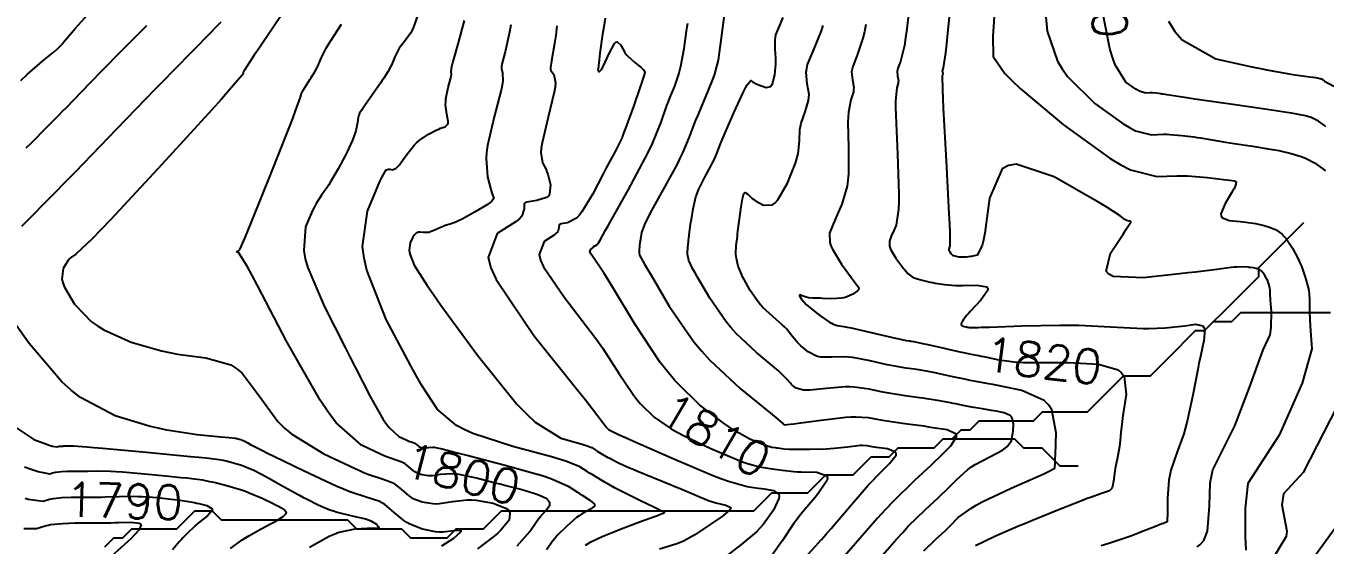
# Model space of a CAD drawing. Header units: metres. Extents: x 837475 to 838479, y 1189012 to 1191015.
# Drawn here: x 838256.2 to 838400.2, y 1190067.4 to 1190124.9 of the extents above; entities that cross this region are included whole.
import ezdxf

# ---------------------------------------------------------------- set-up
doc = ezdxf.new("R2010")
doc.units = ezdxf.units.M
doc.header["$LTSCALE"] = 0.3
for name, color, linetype in [('COTAS 10', 1, 'Continuous'), ('COTAS INT', 252, 'Continuous'), ('DRENAJE', 5, 'Continuous')]:
    doc.layers.add(name, color=color, linetype=linetype)
doc.styles.get("Standard").update_dxf_attribs({"font": 'simplex.shx'})

msp = doc.modelspace()

# ---------------------------------------------------------------- linework, layer by layer
at = {"layer": 'COTAS 10'}
for points in [[(838400.3, 1190113.762), (838400.14, 1190113.903), (838399.986, 1190114.033), (838399.478, 1190114.4), (838398.972, 1190114.663), (838398.82, 1190114.727), (838398.663, 1190114.788), (838398.053, 1190114.974), (838396.466, 1190115.259), (838395.692, 1190115.381), (838394.774, 1190115.523), (838390.254, 1190116.189), (838385.771, 1190116.84), (838384.876, 1190116.972), (838384.132, 1190117.082), (838382.696, 1190117.304), (838382.24, 1190117.382), (838382.112, 1190117.401), (838381.985, 1190117.42), (838381.522, 1190117.481), (838381.056, 1190117.518), (838380.927, 1190117.522), (838380.798, 1190117.522), (838380.332, 1190117.5), (838379.71, 1190117.663), (838379.483, 1190117.78), (838379.232, 1190117.928), (838378.129, 1190118.724), (838376.947, 1190120.625), (838376.647, 1190121.47), (838376.579, 1190121.705), (838376.359, 1190122.453), (838375.416, 1190127.155)], [(838320.382, 1190125.795), (838320.23, 1190124.861), (838320.099, 1190124.034), (838319.806, 1190121.94), (838319.68, 1190120.807), (838319.655, 1190120.585), (838319.633, 1190120.403), (838319.588, 1190120.08), (838319.599, 1190120.01), (838319.613, 1190119.988), (838319.631, 1190119.965), (838319.737, 1190119.872), (838319.982, 1190120.113), (838320.088, 1190120.3), (838320.21, 1190120.539), (838320.792, 1190121.838), (838321.415, 1190122.989), (838321.564, 1190123.134), (838321.702, 1190123.205), (838322.117, 1190122.834), (838322.568, 1190122.013), (838322.729, 1190121.799), (838322.907, 1190121.592), (838323.682, 1190120.895), (838324.383, 1190120.329), (838324.514, 1190120.205), (838324.618, 1190120.094), (838324.767, 1190119.811), (838324.74, 1190119.649), (838324.734, 1190119.614), (838324.728, 1190119.585), (838324.708, 1190119.516), (838324.517, 1190118.956), (838324.402, 1190118.617), (838324.26, 1190118.197), (838323.524, 1190116.015), (838322.657, 1190113.604), (838322.433, 1190113.04), (838322.216, 1190112.52), (838321.488, 1190111.018), (838320.691, 1190109.561), (838320.431, 1190109.07), (838320.153, 1190108.541), (838319.007, 1190106.315), (838317.811, 1190104.316), (838317.503, 1190103.931), (838317.205, 1190103.618), (838316.208, 1190103.097), (838315.496, 1190102.99), (838315.376, 1190102.939), (838315.29, 1190102.877), (838315.258, 1190102.578), (838315.12, 1190102.125), (838314.966, 1190101.967), (838314.762, 1190101.795), (838313.608, 1190101.058), (838313.052, 1190099.599), (838313.225, 1190098.973), (838313.54, 1190098.249), (838315.859, 1190094.832), (838318.766, 1190091.074), (838319.453, 1190090.136), (838320.088, 1190089.242), (838321.953, 1190086.385), (838322.571, 1190085.453), (838323.477, 1190084.081), (838323.897, 1190083.537), (838324.317, 1190083.034), (838325.825, 1190081.553), (838327.7, 1190080.282), (838328.351, 1190079.91), (838329.058, 1190079.53), (838332.089, 1190078.088), (838334.991, 1190076.863), (838335.617, 1190076.62), (838336.167, 1190076.418), (838337.512, 1190076.037), (838338.411, 1190075.913), (838338.679, 1190075.874), (838338.955, 1190075.833), (838340.024, 1190075.668), (838341.292, 1190075.527), (838341.695, 1190075.502), (838342.121, 1190075.483), (838343.843, 1190075.463), (838344.975, 1190075.069), (838345.029, 1190074.815), (838344.969, 1190074.497), (838343.816, 1190072.821), (838342.089, 1190070.797), (838341.668, 1190070.259), (838341.271, 1190069.73), (838340.047, 1190067.901), (838338.847, 1190066.22)], [(838310.615, 1190067.28), (838312.04, 1190068.875), (838312.805, 1190070.029), (838313.005, 1190070.299), (838313.198, 1190070.547), (838313.851, 1190071.265), (838314.234, 1190071.805), (838314.258, 1190071.941), (838314.245, 1190072.071), (838313.904, 1190072.494), (838313.114, 1190072.888), (838312.82, 1190073), (838312.493, 1190073.113), (838311.04, 1190073.532), (838309.271, 1190073.984), (838308.746, 1190074.118), (838308.205, 1190074.256), (838306.125, 1190074.787), (838304.184, 1190075.19), (838303.732, 1190075.248), (838303.317, 1190075.282), (838302.126, 1190075.21), (838301.232, 1190075.067), (838301.004, 1190075.057), (838300.784, 1190075.059), (838300.062, 1190075.173), (838299.441, 1190075.419), (838299.286, 1190075.505), (838299.138, 1190075.599), (838298.662, 1190076.003), (838298.197, 1190076.392), (838298.055, 1190076.477), (838297.908, 1190076.552), (838297.328, 1190076.742), (838296.344, 1190077.08), (838295.941, 1190077.249), (838295.482, 1190077.451), (838294.154, 1190078.076), (838293.355, 1190078.451), (838290.569, 1190080.946), (838289.694, 1190082.09), (838288.775, 1190083.431), (838285.084, 1190089.91), (838281.84, 1190096.155), (838281.202, 1190097.348), (838280.678, 1190098.308), (838279.725, 1190099.841), (838279.574, 1190099.864), (838279.555, 1190099.873), (838279.546, 1190099.884), (838279.595, 1190099.93), (838279.707, 1190099.996), (838279.737, 1190100.018), (838279.766, 1190100.042), (838279.87, 1190100.142), (838280.453, 1190101.482), (838280.785, 1190102.288), (838281.191, 1190103.283), (838283.271, 1190108.445), (838285.34, 1190113.654), (838285.738, 1190114.678), (838286.062, 1190115.52), (838286.599, 1190117.051), (838286.723, 1190117.463), (838286.785, 1190117.6), (838286.859, 1190117.746), (838287.229, 1190118.36), (838287.648, 1190119.002), (838287.753, 1190119.168), (838287.853, 1190119.328), (838288.178, 1190119.862), (838288.471, 1190120.41), (838288.552, 1190120.579), (838288.633, 1190120.756), (838288.924, 1190121.456), (838289.439, 1190122.478), (838289.662, 1190122.858), (838289.919, 1190123.279), (838291.137, 1190125.149)], [(838349.276, 1190125.122), (838349.128, 1190124.314), (838348.971, 1190123.591), (838348.334, 1190121.699), (838347.83, 1190120.47), (838347.757, 1190120.165), (838347.714, 1190119.876), (838347.798, 1190118.961), (838347.94, 1190118.128), (838347.933, 1190117.891), (838347.905, 1190117.651), (838347.638, 1190116.76), (838347.352, 1190115.396), (838347.313, 1190114.858), (838347.292, 1190114.25), (838347.361, 1190111.473), (838347.359, 1190108.544), (838347.294, 1190107.84), (838347.2, 1190107.182), (838346.625, 1190105.191), (838345.957, 1190103.67), (838345.804, 1190103.308), (838345.664, 1190102.971), (838345.276, 1190101.968), (838345.297, 1190100.933), (838345.416, 1190100.576), (838345.584, 1190100.188), (838346.598, 1190098.533), (838347.702, 1190097.01), (838347.926, 1190096.705), (838348.115, 1190096.451), (838348.504, 1190095.956), (838348.501, 1190095.74), (838348.443, 1190095.662), (838348.36, 1190095.576), (838347.856, 1190095.198), (838347.094, 1190094.86), (838346.848, 1190094.799), (838346.588, 1190094.753), (838345.523, 1190094.704), (838344.493, 1190094.738), (838344.254, 1190094.744), (838344.035, 1190094.748), (838343.414, 1190094.753), (838342.935, 1190094.793), (838342.807, 1190094.82), (838342.68, 1190094.854), (838342.237, 1190095.034), (838341.961, 1190095.114), (838341.938, 1190095.086), (838341.94, 1190095.035), (838342.142, 1190094.667), (838342.674, 1190094.076), (838342.883, 1190093.885), (838343.119, 1190093.681), (838344.197, 1190092.844), (838345.253, 1190092.115), (838345.476, 1190091.979), (838345.669, 1190091.872), (838346.116, 1190091.721), (838346.845, 1190091.625), (838347.216, 1190091.551), (838347.66, 1190091.457), (838349.875, 1190090.949), (838352.11, 1190090.425), (838352.566, 1190090.321), (838352.953, 1190090.235), (838353.762, 1190090.073), (838354.101, 1190090.026), (838354.191, 1190090.013), (838354.279, 1190089.999), (838354.584, 1190089.949), (838355.26, 1190089.809), (838355.583, 1190089.738), (838355.965, 1190089.653), (838357.835, 1190089.234), (838358.406, 1190089.107), (838359.717, 1190088.813), (838360.106, 1190088.728), (838360.44, 1190088.657), (838361.169, 1190088.512), (838361.8, 1190088.395), (838362.071, 1190088.341), (838362.384, 1190088.278), (838363.862, 1190087.971), (838365.687, 1190087.692), (838366.218, 1190087.645), (838366.76, 1190087.613), (838368.812, 1190087.607), (838371.068, 1190087.631), (838371.739, 1190087.617), (838372.43, 1190087.595), (838375.094, 1190087.441), (838377.265, 1190086.797), (838377.643, 1190086.466), (838377.927, 1190086.068), (838378.153, 1190084.079), (838377.822, 1190081.962), (838377.755, 1190081.483), (838377.698, 1190081.052), (838377.579, 1190079.881), (838377.486, 1190078.926), (838377.445, 1190078.63), (838377.398, 1190078.32), (838377.173, 1190077.087), (838376.945, 1190075.88), (838376.895, 1190075.587), (838376.851, 1190075.312), (838376.743, 1190074.466), (838376.632, 1190073.857), (838376.587, 1190073.732), (838376.535, 1190073.625), (838376.296, 1190073.394), (838375.974, 1190073.277), (838375.87, 1190073.243), (838375.758, 1190073.206), (838375.303, 1190073.067), (838374.301, 1190072.709), (838373.846, 1190072.535), (838373.314, 1190072.329), (838370.749, 1190071.314), (838367.784, 1190070.109), (838366.999, 1190069.782), (838366.231, 1190069.458), (838363.588, 1190068.313), (838361.448, 1190067.306)], [(838256.091, 1190072.573), (838256.41, 1190072.48), (838258.081, 1190072.242), (838258.781, 1190072.458), (838258.999, 1190072.504), (838259.228, 1190072.543), (838260.144, 1190072.636), (838261.167, 1190072.678), (838261.463, 1190072.685), (838261.764, 1190072.69), (838262.899, 1190072.695), (838264.161, 1190072.702), (838264.543, 1190072.708), (838264.939, 1190072.717), (838266.486, 1190072.766), (838268.134, 1190072.784), (838268.594, 1190072.774), (838269.055, 1190072.757), (838270.734, 1190072.641), (838272.258, 1190072.484), (838272.623, 1190072.442), (838272.962, 1190072.4), (838273.978, 1190072.253), (838274.84, 1190072.091), (838275.082, 1190072.04), (838275.326, 1190071.985), (838276.22, 1190071.765), (838276.783, 1190071.448), (838276.818, 1190071.332), (838276.801, 1190071.203), (838276.306, 1190070.639), (838275.492, 1190069.984), (838275.274, 1190069.799), (838275.059, 1190069.612), (838275.013, 1190069.57), (838274.614, 1190069.203), (838274.308, 1190068.921), (838273.573, 1190068.179), (838273.367, 1190067.96), (838273.16, 1190067.734), (838272.405, 1190066.868)], [(838399.084, 1190066.167), (838402.2, 1190070.512)]]:
    msp.add_lwpolyline(points, dxfattribs=at)
at = {"layer": 'COTAS INT'}
for points in [[(838386.03, 1190067.184), (838386.315, 1190067.42), (838386.767, 1190067.873), (838387.162, 1190068.903), (838387.379, 1190071.739), (838387.473, 1190074.29), (838387.757, 1190075.706), (838390.211, 1190080.618), (838391.816, 1190084.868), (838393.326, 1190089.024), (838394.119, 1190090.691), (838394.154, 1190090.935), (838394.217, 1190091.511), (838394.251, 1190093.285), (838394.16, 1190094.552), (838394.144, 1190094.808), (838394.134, 1190095.023), (838394.131, 1190095.462), (838394.127, 1190095.682), (838394.115, 1190095.761), (838394.099, 1190095.846), (838394.001, 1190096.218), (838393.853, 1190096.633), (838393.805, 1190096.746), (838393.754, 1190096.859), (838393.541, 1190097.259), (838393.31, 1190097.598), (838393.247, 1190097.673), (838393.183, 1190097.738), (838392.957, 1190097.904), (838392.714, 1190098.002), (838392.639, 1190098.025), (838392.562, 1190098.046), (838392.259, 1190098.108), (838391.901, 1190098.156), (838391.789, 1190098.169), (838391.672, 1190098.181), (838391.205, 1190098.224), (838390.439, 1190098.208), (838390.133, 1190098.184), (838389.788, 1190098.15), (838388.204, 1190097.955), (838385.828, 1190097.659), (838384.983, 1190097.562), (838384.056, 1190097.458), (838380.036, 1190097.026), (838376.714, 1190097.156), (838376.227, 1190097.405), (838375.929, 1190097.747), (838376.419, 1190099.755), (838377.808, 1190101.872), (838378.077, 1190102.284), (838378.296, 1190102.619), (838378.67, 1190103.2), (838378.673, 1190103.266), (838378.658, 1190103.277), (838378.636, 1190103.285), (838378.5, 1190103.289), (838378.236, 1190103.371), (838378.133, 1190103.429), (838378.017, 1190103.501), (838377.491, 1190103.887), (838376, 1190104.847), (838375.276, 1190105.281), (838374.416, 1190105.788), (838370.186, 1190108.227), (838365.973, 1190109.634), (838365.124, 1190109.491), (838364.412, 1190109.117), (838362.99, 1190105.841), (838362.465, 1190101.965), (838362.32, 1190101.213), (838362.174, 1190100.599), (838361.649, 1190099.542), (838361.142, 1190099.416), (838361.009, 1190099.389), (838360.879, 1190099.366), (838360.435, 1190099.314), (838360.055, 1190099.297), (838359.965, 1190099.296), (838359.882, 1190099.297), (838359.637, 1190099.315), (838359.444, 1190099.345), (838359.394, 1190099.355), (838359.345, 1190099.364), (838359.177, 1190099.401), (838359.037, 1190099.444), (838359.005, 1190099.458), (838358.976, 1190099.473), (838358.895, 1190099.531), (838358.82, 1190099.619), (838358.794, 1190099.652), (838358.765, 1190099.688), (838358.645, 1190099.852), (838358.542, 1190100.019), (838358.525, 1190100.058), (838358.513, 1190100.094), (838358.511, 1190100.199), (838358.55, 1190100.3), (838358.564, 1190100.334), (838358.58, 1190100.371), (838358.648, 1190100.525), (838358.629, 1190102.078), (838358.59, 1190102.997), (838358.537, 1190104.128), (838358.223, 1190109.978), (838357.908, 1190115.827), (838357.854, 1190116.957), (838357.814, 1190117.874), (838357.792, 1190119.421), (838357.839, 1190119.58), (838357.844, 1190119.623), (838357.846, 1190119.666), (838357.82, 1190119.814), (838357.805, 1190119.978), (838357.813, 1190120.029), (838357.826, 1190120.084), (838357.916, 1190120.304), (838358.16, 1190121.979), (838358.269, 1190122.952), (838358.397, 1190124.145), (838359.013, 1190130.289)], [(838354.376, 1190129.524), (838353.837, 1190124.633), (838353.699, 1190123.633), (838353.565, 1190122.785), (838353.125, 1190121.001), (838352.828, 1190120.277), (838352.785, 1190120.097), (838352.759, 1190119.927), (838352.809, 1190119.388), (838352.893, 1190118.897), (838352.889, 1190118.757), (838352.872, 1190118.616), (838352.715, 1190118.091), (838352.583, 1190116.635), (838352.584, 1190115.907), (838352.6, 1190115.038), (838352.792, 1190110.726), (838352.948, 1190106.336), (838352.942, 1190105.419), (838352.915, 1190104.63), (838352.637, 1190102.858), (838352.268, 1190102.021), (838352.184, 1190101.821), (838352.107, 1190101.636), (838351.893, 1190101.084), (838351.905, 1190100.514), (838351.971, 1190100.317), (838352.063, 1190100.104), (838352.621, 1190099.193), (838353.277, 1190098.304), (838353.431, 1190098.105), (838353.573, 1190097.925), (838353.986, 1190097.448), (838354.424, 1190097.128), (838354.582, 1190097.049), (838354.757, 1190096.975), (838355.52, 1190096.738), (838356.432, 1190096.538), (838356.7, 1190096.486), (838356.975, 1190096.436), (838358.024, 1190096.269), (838359.238, 1190096.166), (838359.617, 1190096.156), (838360.015, 1190096.154), (838361.605, 1190096.215), (838362.711, 1190096.024), (838362.804, 1190095.863), (838362.804, 1190095.656), (838362.033, 1190094.52), (838360.903, 1190093.32), (838360.676, 1190093.072), (838360.488, 1190092.862), (838360.12, 1190092.408), (838360.005, 1190092.206), (838359.975, 1190092.154), (838359.947, 1190092.103), (838359.852, 1190091.935), (838359.849, 1190091.801), (838359.848, 1190091.793), (838359.877, 1190091.76), (838359.918, 1190091.728), (838360.174, 1190091.636), (838360.451, 1190091.574), (838360.505, 1190091.561), (838360.551, 1190091.551), (838360.635, 1190091.534), (838360.673, 1190091.526), (838360.69, 1190091.523), (838360.709, 1190091.519), (838360.799, 1190091.501), (838361.749, 1190091.516), (838362.089, 1190091.527), (838362.309, 1190091.533), (838362.999, 1190091.557), (838366.567, 1190091.689), (838370.758, 1190091.777), (838371.842, 1190091.772), (838372.891, 1190091.755), (838376.403, 1190091.588), (838379.344, 1190091.418), (838380.033, 1190091.399), (838380.668, 1190091.392), (838382.512, 1190091.468), (838383.929, 1190091.623), (838384.295, 1190091.666), (838384.65, 1190091.708), (838385.835, 1190091.861), (838386.655, 1190091.674), (838386.779, 1190091.502), (838386.858, 1190091.279), (838386.772, 1190090.038), (838386.353, 1190088.153), (838386.224, 1190087.523), (838386.088, 1190086.846), (838385.546, 1190084.011), (838384.92, 1190081.116), (838384.73, 1190080.401), (838384.534, 1190079.724), (838383.766, 1190077.593), (838383.112, 1190075.679), (838382.987, 1190075.138), (838382.887, 1190074.593), (838382.729, 1190072.586), (838382.723, 1190070.943), (838382.719, 1190070.627), (838382.714, 1190070.372), (838382.687, 1190069.953), (838382.441, 1190069.846), (838382.297, 1190069.788), (838382.122, 1190069.718), (838381.216, 1190069.36), (838380.147, 1190068.94), (838379.868, 1190068.831), (838379.597, 1190068.724), (838378.679, 1190068.365), (838376.996, 1190067.802), (838376.242, 1190067.567), (838375.362, 1190067.298)], [(838369.072, 1190127.979), (838369.406, 1190124.365), (838370.533, 1190121.058), (838371.058, 1190120.182), (838371.674, 1190119.322), (838374.664, 1190116.361), (838377.811, 1190114.092), (838378.526, 1190113.669), (838379.173, 1190113.335), (838380.946, 1190112.871), (838382.276, 1190112.934), (838382.643, 1190112.932), (838383.011, 1190112.922), (838384.339, 1190112.817), (838385.661, 1190112.643), (838386.024, 1190112.589), (838386.387, 1190112.533), (838387.689, 1190112.311), (838389.161, 1190112.058), (838389.631, 1190111.982), (838390.127, 1190111.904), (838392.144, 1190111.603), (838394.137, 1190111.29), (838394.619, 1190111.205), (838395.07, 1190111.121), (838396.444, 1190110.821), (838397.558, 1190110.48), (838397.845, 1190110.37), (838398.123, 1190110.253), (838399.046, 1190109.772), (838399.975, 1190109.102), (838400.256, 1190108.865)], [(838255.577, 1190118.885), (838256.281, 1190119.554), (838258.022, 1190121.098), (838258.958, 1190121.828), (838259.154, 1190121.984), (838259.323, 1190122.12), (838259.706, 1190122.446), (838260.131, 1190122.91), (838260.326, 1190123.134), (838260.555, 1190123.399), (838261.664, 1190124.699), (838263.335, 1190126.563)], [(838255.693, 1190102.727), (838259.361, 1190106.442), (838260.481, 1190107.588), (838261.647, 1190108.784), (838266.233, 1190113.525), (838270.53, 1190117.975), (838271.513, 1190118.987), (838272.406, 1190119.905), (838274.887, 1190122.424), (838276.489, 1190124.039), (838276.828, 1190124.385), (838277.122, 1190124.688), (838277.808, 1190125.418)], [(838284.751, 1190126.562), (838282.008, 1190122.488), (838281.484, 1190121.708), (838281.061, 1190121.079), (838280.384, 1190120.063), (838280.372, 1190120.033), (838280.368, 1190120.025), (838280.365, 1190120.018), (838280.352, 1190119.994), (838280.338, 1190119.971), (838280.334, 1190119.964), (838280.329, 1190119.957), (838280.311, 1190119.929), (838280.295, 1190119.903), (838280.289, 1190119.891), (838280.284, 1190119.873), (838280.261, 1190119.807), (838280.247, 1190119.771), (838280.23, 1190119.727), (838280.141, 1190119.502), (838278.705, 1190117.813), (838277.838, 1190116.845), (838276.769, 1190115.66), (838271.212, 1190109.575), (838265.563, 1190103.49), (838264.435, 1190102.305), (838263.496, 1190101.336), (838261.68, 1190099.643), (838261.11, 1190099.229), (838260.956, 1190099.067), (838260.805, 1190098.884), (838260.274, 1190098.051), (838260.155, 1190096.856), (838260.263, 1190096.445), (838260.433, 1190095.998), (838261.554, 1190094.094), (838263.444, 1190092.153), (838264.097, 1190091.684), (838264.808, 1190091.243), (838267.844, 1190089.897), (838271.181, 1190088.923), (838272.081, 1190088.718), (838272.97, 1190088.541), (838276.096, 1190088.133), (838278.863, 1190087.35), (838279.527, 1190086.936), (838280.146, 1190086.437), (838282.012, 1190083.922), (838284.074, 1190081.066), (838284.816, 1190080.351), (838285.633, 1190079.67), (838289.202, 1190077.483), (838292.659, 1190075.858), (838293.405, 1190075.53), (838293.459, 1190075.508), (838294.059, 1190075.256), (838295.53, 1190074.751), (838295.658, 1190074.706), (838296.6, 1190074.398), (838296.839, 1190074.275), (838297.07, 1190074.137), (838297.826, 1190073.504), (838298.598, 1190072.849), (838298.839, 1190072.696), (838299.092, 1190072.556), (838300.1, 1190072.156), (838301.274, 1190071.971), (838301.631, 1190071.967), (838302.002, 1190071.984), (838303.455, 1190072.216), (838304.457, 1190072.336), (838305.086, 1190072.41), (838305.568, 1190072.404), (838306.064, 1190072.371), (838307.966, 1190072.035), (838309.447, 1190071.435), (838309.677, 1190071.236), (838309.829, 1190071.023), (838309.814, 1190070.886), (838309.73, 1190070.134), (838308.824, 1190069.049), (838308.468, 1190068.711), (838308.066, 1190068.358), (838306.233, 1190066.951)], [(838299.626, 1190126.171), (838299.126, 1190124.8), (838298.977, 1190124.482), (838298.825, 1190124.19), (838298.239, 1190123.355), (838297.686, 1190122.669), (838297.555, 1190122.471), (838297.433, 1190122.27), (838297.071, 1190121.514), (838296.769, 1190120.785), (838296.685, 1190120.602), (838296.6, 1190120.426), (838296.296, 1190119.857), (838295.848, 1190119.155), (838295.675, 1190118.896), (838295.479, 1190118.609), (838294.593, 1190117.339), (838293.747, 1190116.14), (838293.577, 1190115.898), (838293.435, 1190115.696), (838293.153, 1190115.289), (838293.056, 1190115.034), (838293.029, 1190114.927), (838293.004, 1190114.804), (838292.914, 1190114.228), (838292.778, 1190113.519), (838292.724, 1190113.312), (838292.662, 1190113.101), (838292.377, 1190112.298), (838291.929, 1190111.303), (838291.765, 1190110.97), (838291.584, 1190110.612), (838290.784, 1190109.111), (838289.943, 1190107.647), (838289.736, 1190107.313), (838289.541, 1190107.009), (838288.929, 1190106.168), (838288.329, 1190105.243), (838288.141, 1190104.886), (838287.945, 1190104.485), (838287.156, 1190102.675), (838286.96, 1190100.037), (838287.137, 1190099.115), (838287.414, 1190098.11), (838289.25, 1190093.785), (838291.55, 1190089.291), (838292.12, 1190088.178), (838292.661, 1190087.123), (838294.371, 1190083.785), (838295.778, 1190081.312), (838296.127, 1190080.801), (838296.421, 1190080.414), (838296.458, 1190080.365), (838297.508, 1190079.419), (838298.306, 1190079.044), (838298.478, 1190078.969), (838298.629, 1190078.905), (838298.998, 1190078.778), (838299.215, 1190078.707), (838299.271, 1190078.679), (838299.324, 1190078.647), (838299.498, 1190078.501), (838299.677, 1190078.35), (838299.732, 1190078.315), (838299.79, 1190078.282), (838300.023, 1190078.19), (838300.294, 1190078.147), (838300.376, 1190078.146), (838300.462, 1190078.15), (838300.797, 1190078.204), (838301.244, 1190078.231), (838301.4, 1190078.218), (838301.569, 1190078.196), (838302.297, 1190078.045), (838303.844, 1190077.65), (838305.329, 1190077.27), (838309.142, 1190076.294), (838313.003, 1190075.22), (838313.059, 1190075.203), (838313.83, 1190074.954), (838314.553, 1190074.701), (838316.292, 1190073.905), (838317.303, 1190073.24), (838317.567, 1190073.071), (838317.824, 1190072.908), (838318.696, 1190072.376), (838319.196, 1190071.915), (838319.219, 1190071.797), (838319.191, 1190071.683), (838318.675, 1190071.309), (838317.771, 1190070.818), (838317.5, 1190070.632), (838317.219, 1190070.424), (838316.127, 1190069.488), (838315.08, 1190068.425), (838314.827, 1190068.137), (838314.59, 1190067.85), (838313.868, 1190066.837)], [(838318.199, 1190067.379), (838318.492, 1190067.565), (838318.802, 1190067.744), (838320.059, 1190068.345), (838321.539, 1190068.938), (838321.989, 1190069.112), (838322.457, 1190069.292), (838324.293, 1190069.98), (838325.868, 1190070.56), (838326.172, 1190070.671), (838326.419, 1190070.761), (838326.832, 1190070.91), (838326.871, 1190070.924), (838326.893, 1190070.934), (838326.935, 1190070.96), (838326.953, 1190070.99), (838326.948, 1190070.999), (838326.94, 1190071.008), (838326.878, 1190071.042), (838326.42, 1190071.258), (838326.162, 1190071.382), (838325.847, 1190071.534), (838324.237, 1190072.313), (838322.395, 1190073.233), (838321.935, 1190073.473), (838321.496, 1190073.707), (838320.088, 1190074.498), (838318.934, 1190075.192), (838318.654, 1190075.364), (838318.393, 1190075.527), (838317.593, 1190076.043), (838316.033, 1190076.671), (838315.291, 1190076.905), (838314.416, 1190077.164), (838310.137, 1190078.315), (838305.719, 1190079.746), (838304.756, 1190080.181), (838303.907, 1190080.634), (838301.778, 1190082.41), (838300.063, 1190085.091), (838299.474, 1190086.114), (838298.835, 1190087.26), (838296.117, 1190092.41), (838293.947, 1190097.869), (838293.654, 1190099.209), (838293.494, 1190100.474), (838294.029, 1190104.426), (838295.204, 1190107.237), (838295.448, 1190107.784), (838295.656, 1190108.23), (838296.114, 1190109.007), (838296.355, 1190109.08), (838296.427, 1190109.083), (838296.501, 1190109.079), (838296.787, 1190109.002), (838297.201, 1190109.163), (838297.356, 1190109.308), (838297.528, 1190109.497), (838298.296, 1190110.546), (838299.214, 1190111.726), (838299.481, 1190111.999), (838299.753, 1190112.249), (838300.785, 1190112.954), (838301.722, 1190113.416), (838301.936, 1190113.512), (838302.13, 1190113.595), (838302.662, 1190113.778), (838302.933, 1190114.047), (838302.962, 1190114.184), (838302.972, 1190114.347), (838302.838, 1190115.161), (838302.699, 1190116.216), (838302.705, 1190116.531), (838302.73, 1190116.856), (838302.98, 1190118.113), (838303.262, 1190119.192), (838303.307, 1190119.405), (838303.337, 1190119.58), (838303.326, 1190119.901), (838303.386, 1190120.435), (838303.461, 1190120.744), (838303.562, 1190121.122), (838304.134, 1190123.073), (838304.784, 1190125.536)], [(838333.578, 1190126.171), (838333.253, 1190123.648), (838333.178, 1190123.078), (838333.109, 1190122.564), (838332.914, 1190121.171), (838332.599, 1190119.909), (838332.455, 1190119.478), (838332.287, 1190119.011), (838331.475, 1190117.028), (838330.607, 1190114.993), (838330.404, 1190114.493), (838330.217, 1190114.02), (838329.675, 1190112.543), (838328.971, 1190110.876), (838328.682, 1190110.284), (838328.352, 1190109.635), (838326.818, 1190106.818), (838325.353, 1190104.146), (838325.066, 1190103.587), (838324.83, 1190103.107), (838324.405, 1190102.029), (838324.324, 1190101.514), (838324.306, 1190101.389), (838324.288, 1190101.272), (838324.239, 1190100.911), (838324.2, 1190100.607), (838324.191, 1190100.526), (838324.181, 1190100.445), (838324.149, 1190100.163), (838324.138, 1190099.899), (838324.143, 1190099.83), (838324.15, 1190099.763), (838324.203, 1190099.533), (838324.753, 1190098.534), (838325.074, 1190097.981), (838325.468, 1190097.308), (838327.498, 1190093.881), (838330.23, 1190089.917), (838331.066, 1190088.906), (838331.936, 1190087.932), (838335.368, 1190084.729), (838338.317, 1190082.337), (838338.884, 1190081.875), (838339.342, 1190081.501), (838340.092, 1190080.872), (838340.141, 1190080.812), (838340.156, 1190080.796), (838340.172, 1190080.781), (838340.238, 1190080.727), (838340.91, 1190080.774), (838341.309, 1190080.821), (838341.8, 1190080.884), (838344.342, 1190081.236), (838347.051, 1190081.555), (838347.648, 1190081.597), (838348.177, 1190081.618), (838349.537, 1190081.53), (838350.724, 1190081.295), (838351.145, 1190081.224), (838351.607, 1190081.152), (838353.607, 1190080.87), (838355.703, 1190080.584), (838356.225, 1190080.508), (838356.721, 1190080.434), (838358.299, 1190080.179), (838359.215, 1190079.748), (838359.292, 1190079.563), (838359.294, 1190079.349), (838358.665, 1190078.342), (838357.369, 1190077.035), (838356.949, 1190076.633), (838356.504, 1190076.213), (838354.676, 1190074.553), (838352.272, 1190072.185), (838351.463, 1190071.319), (838350.592, 1190070.361), (838346.929, 1190066.144)], [(838349.85, 1190064.771), (838352.694, 1190068.046), (838353.371, 1190068.789), (838353.999, 1190069.462), (838355.866, 1190071.301), (838357.341, 1190072.65), (838357.723, 1190073.013), (838358.092, 1190073.372), (838359.329, 1190074.631), (838360.602, 1190075.77), (838360.994, 1190076.054), (838361.403, 1190076.323), (838363.024, 1190077.181), (838364.448, 1190077.919), (838364.733, 1190078.113), (838364.97, 1190078.302), (838365.431, 1190078.948), (838365.559, 1190079.602), (838365.586, 1190079.797), (838365.61, 1190079.998), (838365.665, 1190080.772), (838365.526, 1190081.461), (838365.427, 1190081.608), (838365.301, 1190081.736), (838364.63, 1190082.037), (838363.75, 1190082.211), (838363.493, 1190082.258), (838363.231, 1190082.305), (838362.237, 1190082.469), (838361.276, 1190082.629), (838361.035, 1190082.672), (838360.804, 1190082.715), (838360.062, 1190082.869), (838359.256, 1190083.037), (838358.985, 1190083.09), (838358.693, 1190083.145), (838357.469, 1190083.365), (838356.058, 1190083.596), (838355.649, 1190083.659), (838355.232, 1190083.721), (838353.659, 1190083.938), (838352.055, 1190084.18), (838351.619, 1190084.257), (838351.186, 1190084.338), (838349.65, 1190084.67), (838348.005, 1190084.898), (838347.504, 1190084.915), (838346.982, 1190084.911), (838344.933, 1190084.731), (838343.09, 1190084.546), (838342.698, 1190084.54), (838342.358, 1190084.554), (838341.557, 1190084.766), (838341.128, 1190085.118), (838341.022, 1190085.22), (838340.922, 1190085.324), (838340.605, 1190085.715), (838339.908, 1190086.421), (838339.567, 1190086.724), (838339.163, 1190087.072), (838337.171, 1190088.719), (838334.91, 1190090.829), (838334.337, 1190091.47), (838333.786, 1190092.136), (838331.987, 1190094.748), (838330.626, 1190097.075), (838330.352, 1190097.562), (838330.122, 1190097.982), (838329.663, 1190098.927), (838329.54, 1190099.454), (838329.523, 1190099.609), (838329.513, 1190099.768), (838329.536, 1190100.375), (838329.611, 1190101.023), (838329.633, 1190101.208), (838329.656, 1190101.396), (838329.743, 1190102.095), (838329.858, 1190102.923), (838329.897, 1190103.193), (838329.941, 1190103.481), (838330.125, 1190104.665), (838330.453, 1190105.994), (838330.587, 1190106.373), (838330.739, 1190106.757), (838331.443, 1190108.185), (838332.145, 1190109.475), (838332.296, 1190109.772), (838332.429, 1190110.043), (838332.751, 1190110.807), (838333.164, 1190111.86), (838333.354, 1190112.314), (838333.577, 1190112.838), (838334.653, 1190115.317), (838335.726, 1190117.654), (838335.947, 1190118.089), (838336.134, 1190118.431), (838336.534, 1190118.901), (838336.738, 1190118.765), (838336.802, 1190118.727), (838336.869, 1190118.687), (838337.137, 1190118.541), (838337.482, 1190118.387), (838337.597, 1190118.343), (838337.721, 1190118.298), (838338.241, 1190118.13), (838338.736, 1190118.238), (838338.845, 1190118.368), (838338.941, 1190118.541), (838339.187, 1190119.524), (838339.294, 1190120.735), (838339.303, 1190121.052), (838339.303, 1190121.361), (838339.228, 1190122.408), (838339.22, 1190123.401), (838339.263, 1190123.675), (838339.325, 1190123.949), (838339.711, 1190124.934), (838340.138, 1190125.884)], [(838363.52, 1190126.029), (838363.436, 1190124.864), (838363.379, 1190123.86), (838363.396, 1190121.576), (838364.708, 1190119.663), (838365.468, 1190118.893), (838366.4, 1190118.02), (838371.199, 1190113.998), (838376.39, 1190110.255), (838377.569, 1190109.557), (838378.636, 1190109.007), (838381.56, 1190108.241), (838383.753, 1190108.345), (838384.36, 1190108.342), (838384.967, 1190108.326), (838387.157, 1190108.153), (838388.953, 1190107.935), (838389.311, 1190107.891), (838389.608, 1190107.854), (838390.181, 1190107.776), (838390.312, 1190107.697), (838390.332, 1190107.658), (838390.345, 1190107.613), (838390.33, 1190107.388), (838390.109, 1190106.898), (838389.992, 1190106.685), (838389.849, 1190106.438), (838389.132, 1190105.266), (838388.667, 1190104.127), (838388.685, 1190103.901), (838388.766, 1190103.714), (838389.584, 1190103.36), (838390.777, 1190103.247), (838391.093, 1190103.211), (838391.404, 1190103.174), (838392.475, 1190103.026), (838393.446, 1190102.829), (838393.693, 1190102.761), (838393.93, 1190102.687), (838394.709, 1190102.374), (838395.433, 1190101.844), (838395.635, 1190101.635), (838395.838, 1190101.397), (838396.577, 1190100.312), (838397.256, 1190099.032), (838397.42, 1190098.672), (838397.575, 1190098.31), (838398.048, 1190096.982), (838398.36, 1190095.794), (838398.412, 1190095.52), (838398.45, 1190095.27), (838398.463, 1190094.565), (838398.471, 1190093.163), (838398.506, 1190092.474), (838398.554, 1190091.654), (838398.736, 1190089.128), (838397.669, 1190085.341), (838395.12, 1190079.579), (838391.627, 1190074.195), (838391.344, 1190071.456), (838391.344, 1190068.339), (838391.438, 1190066.828)], [(838382.86, 1190125.472), (838383.552, 1190124.351), (838384.349, 1190123.394), (838388.09, 1190121.304), (838392.087, 1190120.418), (838393.044, 1190120.221), (838393.938, 1190120.045), (838396.625, 1190119.582), (838398.47, 1190119.313), (838398.832, 1190119.259), (838399.129, 1190119.214), (838399.662, 1190119.128), (838399.768, 1190119.095), (838399.795, 1190119.085), (838399.822, 1190119.074), (838399.909, 1190119.028), (838399.998, 1190118.964), (838400.024, 1190118.942), (838400.052, 1190118.917), (838400.16, 1190118.811), (838401.172, 1190118.286)], [(838269.533, 1190124.963), (838266.06, 1190121.473), (838265.243, 1190120.647), (838264.489, 1190119.881), (838262.288, 1190117.623), (838260.605, 1190115.883), (838260.177, 1190115.444), (838259.766, 1190115.023), (838258.419, 1190113.659), (838256.768, 1190112), (838256.165, 1190111.393)], [(838309.919, 1190125.07), (838309.782, 1190124.265), (838309.285, 1190122.075), (838308.941, 1190120.727), (838308.899, 1190120.452), (838308.881, 1190120.219), (838309.013, 1190119.732), (838309.042, 1190118.862), (838308.96, 1190118.387), (838308.839, 1190117.812), (838308.075, 1190114.888), (838307.343, 1190111.682), (838307.241, 1190110.928), (838307.183, 1190110.232), (838307.339, 1190108.2), (838307.715, 1190106.829), (838307.796, 1190106.549), (838307.867, 1190106.313), (838308.041, 1190105.822), (838307.791, 1190105.467), (838307.596, 1190105.317), (838307.346, 1190105.144), (838305.987, 1190104.331), (838304.513, 1190103.536), (838304.19, 1190103.375), (838303.905, 1190103.24), (838303.182, 1190102.961), (838302.656, 1190102.802), (838302.495, 1190102.742), (838302.326, 1190102.674), (838301.658, 1190102.369), (838301.006, 1190102.103), (838300.847, 1190102.059), (838300.697, 1190102.029), (838300.234, 1190102.029), (838299.866, 1190102.074), (838299.776, 1190102.072), (838299.692, 1190102.064), (838299.43, 1190101.983), (838299.189, 1190101.744), (838299.118, 1190101.637), (838299.046, 1190101.512), (838298.768, 1190100.913), (838298.657, 1190100.098), (838298.69, 1190099.837), (838298.751, 1190099.56), (838299.199, 1190098.434), (838300.657, 1190096.154), (838301.355, 1190095.151), (838302.18, 1190093.986), (838306.222, 1190088.434), (838310.605, 1190083.003), (838311.645, 1190081.915), (838312.61, 1190081.007), (838315.468, 1190079.226), (838317.434, 1190078.697), (838317.836, 1190078.578), (838318.177, 1190078.471), (838318.894, 1190078.182), (838319.261, 1190077.945), (838319.382, 1190077.87), (838319.51, 1190077.791), (838320.04, 1190077.472), (838320.687, 1190077.108), (838320.889, 1190077.001), (838321.101, 1190076.891), (838321.947, 1190076.468), (838323.08, 1190075.953), (838323.472, 1190075.784), (838323.899, 1190075.604), (838325.723, 1190074.859), (838327.69, 1190074.06), (838328.206, 1190073.845), (838328.71, 1190073.634), (838330.427, 1190072.895), (838331.934, 1190072.291), (838332.306, 1190072.165), (838332.659, 1190072.056), (838333.768, 1190071.813), (838334.306, 1190071.545), (838334.299, 1190071.421), (838334.223, 1190071.275), (838333.386, 1190070.571), (838332.138, 1190069.742), (838331.805, 1190069.518), (838331.476, 1190069.298), (838330.333, 1190068.521), (838329.056, 1190067.812), (838328.643, 1190067.634), (838328.205, 1190067.463), (838326.409, 1190066.911)], [(838315.041, 1190124.976), (838314.904, 1190123.902), (838314.779, 1190122.993), (838314.437, 1190121.078), (838314.32, 1190120.332), (838314.337, 1190120.16), (838314.376, 1190120.004), (838314.699, 1190119.563), (838314.885, 1190118.629), (838314.838, 1190118.16), (838314.748, 1190117.601), (838314.069, 1190114.824), (838313.386, 1190111.997), (838313.295, 1190111.406), (838313.245, 1190110.897), (838313.419, 1190109.755), (838313.828, 1190109.018), (838313.927, 1190108.767), (838314.02, 1190108.494), (838314.306, 1190107.338), (838314.223, 1190106.286), (838314.085, 1190106.079), (838313.895, 1190105.909), (838312.794, 1190105.6), (838311.711, 1190105.415), (838311.533, 1190105.323), (838311.409, 1190105.214), (838311.403, 1190104.674), (838311.152, 1190103.852), (838310.873, 1190103.566), (838310.503, 1190103.255), (838308.411, 1190101.918), (838307.403, 1190099.273), (838307.717, 1190098.137), (838308.288, 1190096.826), (838312.492, 1190090.63), (838317.26, 1190084.663), (838318.187, 1190083.496), (838318.943, 1190082.539), (838320.255, 1190080.833), (838320.454, 1190080.532), (838320.508, 1190080.461), (838320.563, 1190080.396), (838320.76, 1190080.203), (838321.95, 1190079.621), (838322.631, 1190079.31), (838323.464, 1190078.935), (838327.742, 1190077.038), (838332.239, 1190075.139), (838333.209, 1190074.763), (838334.061, 1190074.45), (838336.145, 1190073.859), (838336.85, 1190073.765), (838337.385, 1190073.692), (838337.675, 1190073.652), (838337.705, 1190073.647), (838338.014, 1190073.603), (838339.045, 1190073.446), (838339.635, 1190073.014), (838339.666, 1190072.796), (838339.64, 1190072.536), (838339.067, 1190071.241), (838337.934, 1190069.694), (838337.554, 1190069.275), (838337.146, 1190068.86), (838335.434, 1190067.393), (838333.795, 1190066.161)], [(838342.607, 1190066.022), (838344.359, 1190067.993), (838344.885, 1190068.595), (838345.427, 1190069.221), (838347.532, 1190071.685), (838349.555, 1190074.008), (838350.047, 1190074.544), (838350.508, 1190075.035), (838351.928, 1190076.423), (838352.634, 1190077.334), (838352.646, 1190077.524), (838352.579, 1190077.687), (838351.673, 1190078.049), (838350.461, 1190078.215), (838350.201, 1190078.254), (838349.973, 1190078.289), (838349.424, 1190078.39), (838348.888, 1190078.416), (838348.668, 1190078.404), (838348.418, 1190078.384), (838347.259, 1190078.243), (838345.792, 1190078.083), (838345.348, 1190078.05), (838344.888, 1190078.023), (838343.089, 1190077.97), (838341.458, 1190077.97), (838341.103, 1190077.977), (838340.791, 1190077.987), (838340.245, 1190078.03), (838340.011, 1190078.048), (838339.529, 1190078.123), (838339.405, 1190078.141), (838339.284, 1190078.159), (838338.879, 1190078.214), (838338.273, 1190078.386), (838338.025, 1190078.477), (838337.743, 1190078.587), (838336.436, 1190079.139), (838334.653, 1190080.126), (838334.071, 1190080.51), (838333.45, 1190080.943), (838330.89, 1190082.903), (838328.437, 1190085.313), (838328.071, 1190085.672), (838327.286, 1190086.613), (838326.501, 1190087.631), (838323.651, 1190091.937), (838321.233, 1190095.946), (838320.719, 1190096.776), (838320.273, 1190097.485), (838319.226, 1190099.034), (838318.792, 1190099.673), (838318.733, 1190099.808), (838318.701, 1190099.925), (838318.805, 1190100.198), (838319.02, 1190100.336), (838319.059, 1190100.368), (838319.087, 1190100.397), (838319.113, 1190100.482), (838319.119, 1190100.538), (838319.135, 1190100.549), (838319.158, 1190100.559), (838319.291, 1190100.579), (838319.477, 1190100.677), (838319.533, 1190100.735), (838319.591, 1190100.807), (838319.814, 1190101.181), (838320.435, 1190102.316), (838320.743, 1190102.868), (838321.11, 1190103.523), (838322.927, 1190106.748), (838324.83, 1190110.274), (838325.251, 1190111.119), (838325.626, 1190111.907), (838326.599, 1190114.279), (838327.238, 1190116.109), (838327.403, 1190116.555), (838327.562, 1190116.975), (838328.092, 1190118.272), (838328.552, 1190119.599), (838328.668, 1190120.037), (838328.779, 1190120.506), (838329.135, 1190122.455), (838329.419, 1190124.38), (838329.485, 1190124.834), (838329.544, 1190125.253)], [(838355.726, 1190066.739), (838357.055, 1190068.049), (838358.106, 1190069.01), (838358.378, 1190069.268), (838358.641, 1190069.524), (838359.522, 1190070.42), (838360.926, 1190071.452), (838361.518, 1190071.793), (838362.199, 1190072.157), (838365.395, 1190073.673), (838368.433, 1190075.03), (838369.014, 1190075.295), (838369.483, 1190075.513), (838370.235, 1190075.897), (838370.273, 1190076.543), (838370.29, 1190076.926), (838370.31, 1190077.397), (838370.409, 1190079.833), (838369.893, 1190082.384), (838369.526, 1190082.927), (838369.062, 1190083.399), (838366.575, 1190084.515), (838363.929, 1190085.063), (838363.364, 1190085.177), (838362.873, 1190085.275), (838361.703, 1190085.491), (838360.858, 1190085.643), (838360.571, 1190085.7), (838360.26, 1190085.764), (838358.948, 1190086.052), (838357.611, 1190086.345), (838357.284, 1190086.414), (838356.977, 1190086.477), (838356.026, 1190086.657), (838355.169, 1190086.798), (838354.92, 1190086.836), (838354.666, 1190086.873), (838353.71, 1190087.005), (838352.504, 1190087.207), (838352.093, 1190087.289), (838351.648, 1190087.382), (838349.762, 1190087.809), (838347.833, 1190088.178), (838347.36, 1190088.233), (838346.914, 1190088.268), (838345.525, 1190088.226), (838344.38, 1190088.209), (838344.087, 1190088.26), (838343.805, 1190088.335), (838342.877, 1190088.805), (838342.085, 1190089.456), (838341.889, 1190089.644), (838341.703, 1190089.836), (838341.118, 1190090.558), (838340.474, 1190091.341), (838340.251, 1190091.572), (838340.009, 1190091.808), (838338.973, 1190092.709), (838337.884, 1190093.726), (838337.608, 1190094.035), (838337.343, 1190094.356), (838336.475, 1190095.614), (838335.784, 1190096.842), (838335.629, 1190097.144), (838335.49, 1190097.429), (838335.122, 1190098.321), (838334.93, 1190099.146), (838334.903, 1190099.388), (838334.887, 1190099.637), (838334.924, 1190100.586), (838335.041, 1190101.601), (838335.075, 1190101.891), (838335.111, 1190102.185), (838335.248, 1190103.278), (838335.39, 1190104.341), (838335.428, 1190104.616), (838335.466, 1190104.883), (838335.602, 1190105.775), (838335.778, 1190106.361), (838335.842, 1190106.436), (838335.913, 1190106.471), (838336.221, 1190106.282), (838336.699, 1190105.827), (838336.875, 1190105.695), (838337.071, 1190105.562), (838337.94, 1190105.06), (838338.955, 1190105.123), (838339.244, 1190105.346), (838339.535, 1190105.658), (838340.614, 1190107.525), (838341.485, 1190109.733), (838341.646, 1190110.261), (838341.771, 1190110.752), (838341.93, 1190112.22), (838341.984, 1190113.461), (838342.043, 1190113.808), (838342.121, 1190114.157), (838342.561, 1190115.43), (838342.939, 1190116.686), (838342.977, 1190117.025), (838342.988, 1190117.36), (838342.787, 1190118.534), (838342.668, 1190119.825), (838342.729, 1190120.233), (838342.832, 1190120.663), (838343.543, 1190122.397), (838344.377, 1190124.397), (838344.558, 1190124.995)], [(838302.283, 1190067.293), (838303.593, 1190068.131), (838304.391, 1190068.829), (838304.435, 1190068.937), (838304.403, 1190069.008), (838303.652, 1190068.954), (838302.353, 1190068.802), (838301.976, 1190068.811), (838301.591, 1190068.842), (838300.139, 1190069.139), (838298.742, 1190069.694), (838298.393, 1190069.887), (838298.059, 1190070.098), (838296.99, 1190071.006), (838295.943, 1190071.882), (838295.624, 1190072.074), (838295.292, 1190072.243), (838293.988, 1190072.67), (838292.075, 1190073.285), (838291.359, 1190073.573), (838290.563, 1190073.911), (838287.014, 1190075.56), (838283.644, 1190077.206), (838282.961, 1190077.543), (838282.385, 1190077.829), (838281.209, 1190078.433), (838280.79, 1190078.668), (838280.693, 1190078.722), (838280.603, 1190078.77), (838280.344, 1190078.901), (838280.133, 1190078.992), (838280.072, 1190079.015), (838280.011, 1190079.036), (838279.786, 1190079.104), (838279.583, 1190079.156), (838279.537, 1190079.167), (838279.495, 1190079.177), (838279.379, 1190079.201), (838278.677, 1190079.273), (838278.266, 1190079.313), (838277.761, 1190079.361), (838275.153, 1190079.61), (838271.795, 1190080.116), (838270.818, 1190080.326), (838269.82, 1190080.568), (838266.041, 1190081.696), (838262.199, 1190083.737), (838261.16, 1190084.555), (838260.133, 1190085.481), (838256.515, 1190089.739), (838253.584, 1190093.844)], [(838401.539, 1190082.791), (838397.763, 1190075.423), (838395.592, 1190073.062), (838395.403, 1190071.834), (838395.969, 1190068.906), (838395.875, 1190068.339), (838394.081, 1190065.317)], [(838254.919, 1190080.486), (838257.022, 1190079.097), (838258.542, 1190078.54), (838258.844, 1190078.439), (838259.095, 1190078.36), (838259.572, 1190078.268), (838259.728, 1190078.316), (838259.777, 1190078.326), (838259.828, 1190078.335), (838260.032, 1190078.356), (838260.261, 1190078.365), (838260.327, 1190078.367), (838260.394, 1190078.368), (838260.647, 1190078.369), (838260.929, 1190078.37), (838261.014, 1190078.372), (838261.103, 1190078.374), (838261.448, 1190078.385), (838262.91, 1190078.285), (838263.702, 1190078.217), (838264.662, 1190078.132), (838269.528, 1190077.681), (838274.39, 1190077.215), (838275.347, 1190077.121), (838276.136, 1190077.042), (838277.579, 1190076.885), (838278.03, 1190076.792), (838278.194, 1190076.754), (838278.374, 1190076.71), (838279.164, 1190076.508), (838280.045, 1190076.243), (838280.282, 1190076.159), (838280.517, 1190076.071), (838281.342, 1190075.717), (838282.35, 1190075.205), (838282.7, 1190075.017), (838283.081, 1190074.809), (838284.714, 1190073.891), (838286.419, 1190072.936), (838286.845, 1190072.705), (838287.252, 1190072.488), (838288.556, 1190071.823), (838289.847, 1190071.293), (838290.246, 1190071.161), (838290.663, 1190071.035), (838292.318, 1190070.634), (838293.813, 1190070.27), (838294.129, 1190070.168), (838294.402, 1190070.065), (838295.036, 1190069.691), (838295.262, 1190069.39), (838295.279, 1190069.334), (838295.275, 1190069.29), (838295.096, 1190069.23), (838294.528, 1190069.224), (838294.28, 1190069.215), (838293.992, 1190069.203), (838292.622, 1190069.131), (838290.86, 1190068.765), (838290.326, 1190068.567), (838289.77, 1190068.327), (838287.594, 1190067.115)], [(838278.845, 1190067.012), (838280.143, 1190067.944), (838280.509, 1190068.183), (838280.877, 1190068.413), (838282.229, 1190069.176), (838283.437, 1190069.815), (838283.714, 1190069.967), (838283.966, 1190070.109), (838284.67, 1190070.531), (838285.012, 1190070.868), (838285.036, 1190070.956), (838285.029, 1190071.042), (838284.749, 1190071.331), (838284.087, 1190071.683), (838283.84, 1190071.807), (838283.565, 1190071.943), (838282.339, 1190072.533), (838280.901, 1190073.15), (838280.492, 1190073.304), (838280.078, 1190073.449), (838278.542, 1190073.913), (838277.165, 1190074.265), (838276.851, 1190074.341), (838276.566, 1190074.407), (838275.778, 1190074.569), (838275.156, 1190074.647), (838274.549, 1190074.721), (838273.985, 1190074.781), (838273.324, 1190074.849), (838272.015, 1190074.977), (838270.131, 1190075.161), (838266.859, 1190075.445), (838266.148, 1190075.496), (838265.522, 1190075.535), (838263.967, 1190075.575), (838263.021, 1190075.545), (838262.779, 1190075.54), (838262.545, 1190075.536), (838261.773, 1190075.532), (838261.079, 1190075.529), (838260.895, 1190075.526), (838260.714, 1190075.521), (838260.088, 1190075.496), (838259.528, 1190075.439), (838259.388, 1190075.415), (838259.254, 1190075.387), (838259.098, 1190075.339), (838258.826, 1190075.255), (838258.275, 1190075.362), (838257.521, 1190075.508), (838256.834, 1190075.723), (838256.006, 1190076.001)], [(838255.925, 1190069.214), (838257.336, 1190069.229), (838258.307, 1190069.529), (838258.61, 1190069.592), (838258.896, 1190069.643), (838258.928, 1190069.648), (838260.201, 1190069.776), (838261.62, 1190069.834), (838262.03, 1190069.844), (838262.449, 1190069.852), (838264.024, 1190069.858), (838265.591, 1190069.86), (838266.004, 1190069.865), (838266.407, 1190069.871), (838267.79, 1190069.91), (838268.732, 1190069.805), (838268.859, 1190069.721), (838268.926, 1190069.613), (838268.824, 1190069.365), (838268.683, 1190069.025), (838267.786, 1190068.086), (838267.441, 1190067.757), (838267.054, 1190067.398), (838265.308, 1190065.853)]]:
    msp.add_lwpolyline(points, dxfattribs=at)
at = {"layer": 'DRENAJE'}
for points in [[(838397.81259, 1190103.11771, 0), (838396.81292, 1190102.11805, 0), (838395.81326, 1190101.11839, 0), (838394.8136, 1190100.11872, 0), (838393.81393, 1190099.11906, 0), (838392.81427, 1190098.1194, 0), (838392.81427, 1190097.11973, 0), (838391.81461, 1190096.12007, 0), (838390.81494, 1190095.12041, 0), (838389.81528, 1190094.12075, 0), (838388.81562, 1190093.12108, 0), (838387.81596, 1190092.12142, 0)], [(838400.81157, 1190093.12108, 0), (838399.81191, 1190093.12108, 0), (838398.81225, 1190093.12108, 0), (838397.81259, 1190093.12108, 0), (838396.81292, 1190093.12108, 0), (838395.81326, 1190093.12108, 0), (838394.8136, 1190093.12108, 0), (838393.81393, 1190093.12108, 0), (838392.81427, 1190093.12108, 0), (838391.81461, 1190093.12108, 0), (838390.81494, 1190093.12108, 0), (838389.81528, 1190092.12142, 0), (838388.81562, 1190092.12142, 0), (838387.81596, 1190092.12142, 0)], [(838387.81596, 1190092.12142, 0), (838386.81629, 1190091.12176, 0), (838385.81663, 1190091.12176, 0), (838384.81697, 1190090.12209, 0), (838383.8173, 1190089.12243, 0), (838382.81764, 1190088.12277, 0), (838381.81798, 1190087.12311, 0), (838380.81832, 1190086.12344, 0), (838379.81865, 1190086.12344, 0), (838378.81899, 1190086.12344, 0), (838377.81933, 1190086.12344, 0), (838376.81966, 1190085.12378, 0), (838375.82, 1190084.12412, 0), (838374.82034, 1190083.12445, 0), (838373.82068, 1190082.12479, 0), (838372.82101, 1190082.12479, 0), (838371.82135, 1190082.12479, 0), (838370.82169, 1190082.12479, 0), (838369.82202, 1190082.12479, 0), (838368.82236, 1190082.12479, 0), (838367.8227, 1190081.12513, 0), (838366.82303, 1190081.12513, 0), (838365.82337, 1190081.12513, 0), (838364.82371, 1190081.12513, 0), (838363.82405, 1190081.12513, 0), (838362.82438, 1190081.12513, 0), (838361.82472, 1190081.12513, 0), (838360.82506, 1190080.12546, 0), (838359.82539, 1190080.12546, 0), (838358.82573, 1190079.1258, 0)], [(838358.82573, 1190079.1258, 0), (838357.82607, 1190079.1258, 0), (838356.82641, 1190078.12614, 0), (838355.82674, 1190078.12614, 0), (838354.82708, 1190078.12614, 0), (838353.82742, 1190078.12614, 0), (838352.82775, 1190078.12614, 0), (838351.82809, 1190077.12648, 0), (838350.82843, 1190077.12648, 0), (838349.82877, 1190077.12648, 0), (838348.8291, 1190076.12681, 0), (838347.82944, 1190075.12715, 0), (838346.82978, 1190075.12715, 0), (838345.83011, 1190075.12715, 0), (838344.83045, 1190075.12715, 0), (838343.83079, 1190074.12749, 0), (838342.83113, 1190073.12782, 0), (838341.83146, 1190073.12782, 0), (838340.8318, 1190073.12782, 0), (838339.83214, 1190073.12782, 0), (838338.83247, 1190073.12782, 0), (838337.83281, 1190072.12816, 0), (838336.83315, 1190071.1285, 0), (838335.83348, 1190071.1285, 0), (838334.83382, 1190071.1285, 0), (838333.83416, 1190071.1285, 0), (838332.8345, 1190071.1285, 0), (838331.83483, 1190071.1285, 0), (838330.83517, 1190071.1285, 0), (838329.83551, 1190071.1285, 0), (838328.83584, 1190071.1285, 0), (838327.83618, 1190071.1285, 0), (838326.83652, 1190071.1285, 0), (838325.83686, 1190071.1285, 0), (838324.83719, 1190071.1285, 0), (838323.83753, 1190071.1285, 0), (838322.83787, 1190071.1285, 0), (838321.8382, 1190071.1285, 0), (838320.83854, 1190071.1285, 0), (838319.83888, 1190071.1285, 0), (838318.83922, 1190071.1285, 0), (838317.83955, 1190071.1285, 0), (838316.83989, 1190071.1285, 0), (838315.84023, 1190071.1285, 0), (838314.84056, 1190071.1285, 0), (838313.8409, 1190071.1285, 0), (838312.84124, 1190071.1285, 0), (838311.84157, 1190071.1285, 0), (838310.84191, 1190071.1285, 0), (838309.84225, 1190071.1285, 0), (838308.84259, 1190071.1285, 0), (838307.84292, 1190070.12884, 0), (838306.84326, 1190069.12917, 0), (838305.8436, 1190069.12917, 0), (838304.84393, 1190069.12917, 0), (838303.84427, 1190069.12917, 0), (838302.84461, 1190068.12951, 0), (838301.84495, 1190068.12951, 0), (838300.84528, 1190068.12951, 0), (838299.84562, 1190068.12951, 0), (838298.84596, 1190068.12951, 0), (838297.84629, 1190069.12917, 0), (838296.84663, 1190069.12917, 0), (838295.84697, 1190069.12917, 0), (838294.84731, 1190069.12917, 0), (838293.84764, 1190069.12917, 0), (838292.84798, 1190069.12917, 0), (838291.84832, 1190070.12884, 0), (838290.84865, 1190070.12884, 0), (838289.84899, 1190070.12884, 0), (838288.84933, 1190070.12884, 0), (838287.84967, 1190070.12884, 0), (838286.85, 1190070.12884, 0), (838285.85034, 1190070.12884, 0), (838284.85068, 1190070.12884, 0), (838283.85101, 1190070.12884, 0), (838282.85135, 1190070.12884, 0), (838281.85169, 1190070.12884, 0), (838280.85202, 1190070.12884, 0), (838279.85236, 1190070.12884, 0), (838278.8527, 1190070.12884, 0), (838277.85304, 1190070.12884, 0), (838276.85337, 1190071.1285, 0), (838275.85371, 1190071.1285, 0), (838274.85405, 1190071.1285, 0), (838273.85438, 1190070.12884, 0), (838272.85472, 1190069.12917, 0), (838271.85506, 1190069.12917, 0), (838270.8554, 1190069.12917, 0), (838269.85573, 1190069.12917, 0), (838268.85607, 1190069.12917, 0), (838267.85641, 1190069.12917, 0), (838266.85674, 1190068.12951, 0), (838265.85708, 1190068.12951, 0), (838264.85742, 1190067.12985, 0)], [(838372.82101, 1190076.12681, 0), (838371.82135, 1190076.12681, 0), (838370.82169, 1190076.12681, 0), (838369.82202, 1190077.12648, 0), (838368.82236, 1190078.12614, 0), (838367.8227, 1190078.12614, 0), (838366.82303, 1190078.12614, 0), (838365.82337, 1190079.1258, 0), (838364.82371, 1190079.1258, 0), (838363.82405, 1190079.1258, 0), (838362.82438, 1190079.1258, 0), (838361.82472, 1190079.1258, 0), (838360.82506, 1190079.1258, 0), (838359.82539, 1190079.1258, 0), (838358.82573, 1190079.1258, 0)]]:
    msp.add_polyline3d(points, dxfattribs=at)

# ---------------------------------------------------------------- texts
at = {"layer": 'COTAS 10', "char_height": 3.799998, "attachment_point": 7}
for s, insert, rotation in [('1830', (838373.621, 1190136.431), 274.1157809), ('1820', (838362.274, 1190086.719), 353.0198012), ('1810', (838325.995, 1190081.239), 329.5847604), ('1800', (838297.759, 1190075.132), 344.8612215), ('1790', (838260.493, 1190070.548), 358.3955084)]:
    msp.add_mtext(s, dxfattribs=dict(at, insert=insert, rotation=rotation))

doc.saveas('drawing.dxf')
